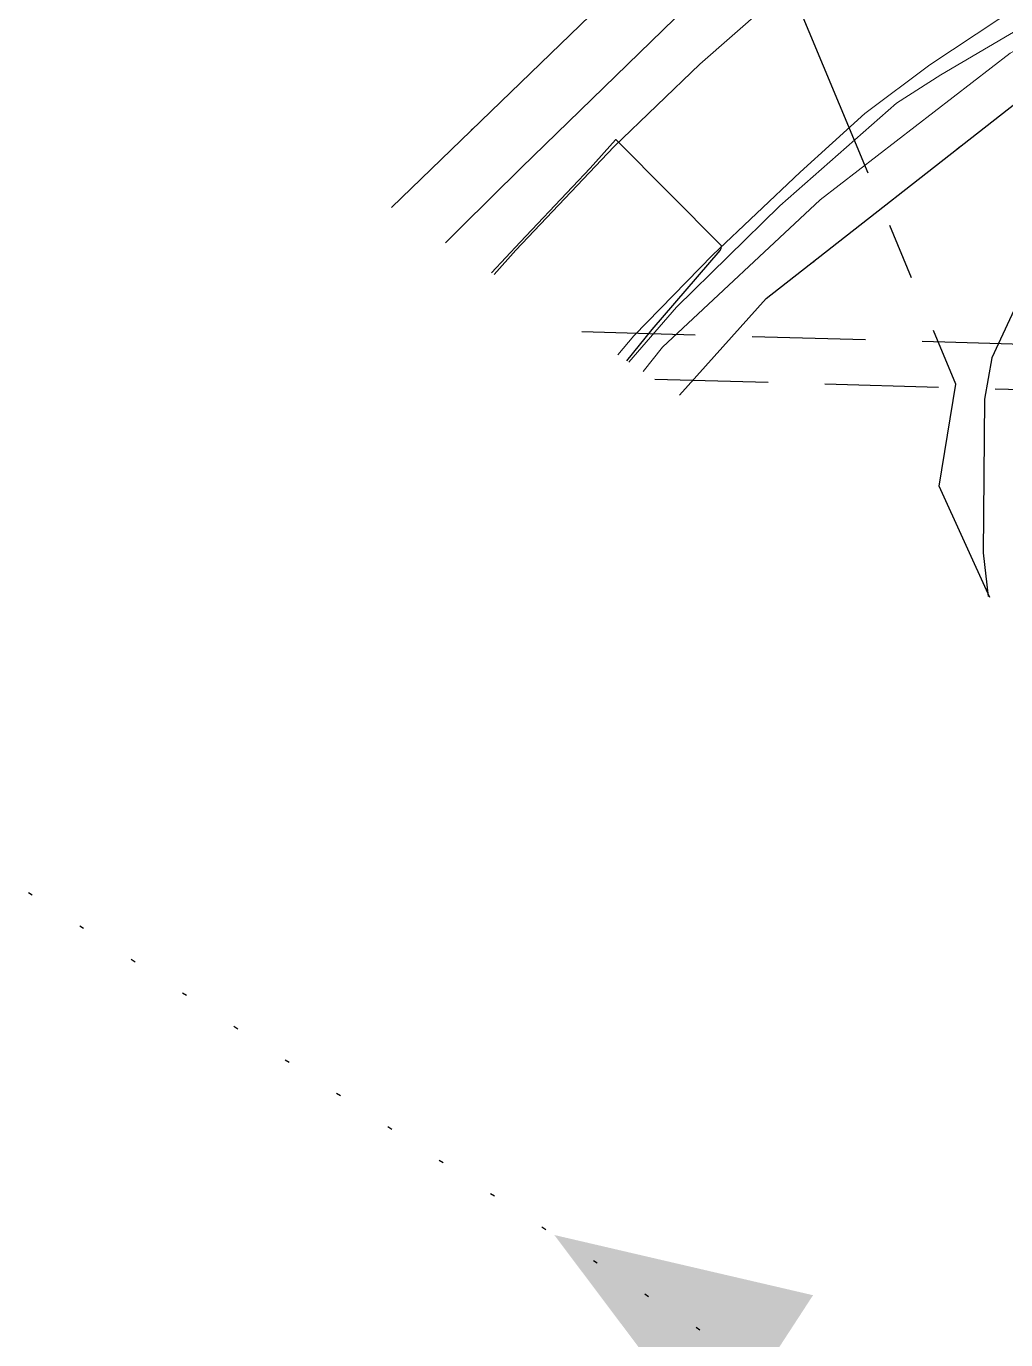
# Model space of a CAD drawing. Header units: millimetres. Extents: x 156921 to 159642, y 477538 to 479586.
# Drawn here: x 157171.51 to 157193.09, y 479311.04 to 479339.96 of the extents above; entities that cross this region are included whole.
import ezdxf
from ezdxf.enums import TextEntityAlignment as Align

# ---------------------------------------------------------------- set-up
doc = ezdxf.new("R2010")
doc.units = ezdxf.units.MM
doc.header["$MEASUREMENT"] = 0
for name, pattern in [('A-CENTR01', [2, 1.25, -0.25, 0.25, -0.25]), ('A-DASHD01', [0.75, 0.5, -0.25]), ('A-DOTLN01H', [0.125, 0, -0.125]), ('AM4', [4, 0, -4]), ('CONT', [2, 1, 1])]:
    doc.linetypes.add(name, pattern=pattern)
doc.layers.add('A0013115', color=16, linetype='Continuous', lineweight=0, transparency=0.6)
doc.layers.add('C0536117', color=46, linetype='Continuous', lineweight=0, transparency=0.6)
doc.layers.add('D0025111', color=66, linetype='AM4', transparency=0.6)
doc.layers.add('F0017111', color=94, linetype='Continuous', transparency=0.6)
for name, color, linetype in [('WD_일반', 7, 'Continuous'), ('용지경계', 222, 'Continuous'), ('종단_인출선_문자_해치등', 7, 'Continuous'), ('횡단통로_수로암거', 122, 'Continuous')]:
    doc.layers.add(name, color=color, linetype=linetype)
doc.styles.add('HM 6_일반문자', font='BAREUNDOTUMPRO1.TTF')

# ---------------------------------------------------------------- blocks, each defined once
blk = doc.blocks.new('WD-LOW-S')
at = {"color": 0, "linetype": 'Continuous', "lineweight": -3}
for points in [[(-62.625, 0), (-62.625, 2), (-68.125, 0)], [(-62.625, 0), (-62.625, -2), (-68.125, 0)]]:
    blk.add_solid(points, dxfattribs=at)
at = {"color": 0, "lineweight": -3, "style": 'HM 6_일반문자'}
blk.add_attdef('LOW_PREVIOUS_TEX', text='', height=5, dxfattribs=at).set_placement((-2, 2), align=Align.BOTTOM_RIGHT)
for tag, p in [('LOW_PRESENT_TEX', (2, 2)), ('STATION', (2, -8))]:
    blk.add_attdef(tag, text='', height=5, dxfattribs=at).set_placement(p, align=Align.BOTTOM_LEFT)

msp = doc.modelspace()

# ---------------------------------------------------------------- linework, layer by layer
at = {"layer": 'A0013115', "transparency": 33554521, "flags": 128}
for points in [[(157227.698, 479362.267), (157224.85, 479359.798), (157222.757, 479358.112), (157218.542, 479355.357), (157213.793, 479352.507), (157209.513, 479350.056), (157205.411, 479347.904), (157201.79, 479345.693), (157198.263, 479343.598), (157193.956, 479340.8), (157191.412, 479339.113), (157189.979, 479338.04), (157188.56, 479336.752), (157186.634, 479334.927), (157184.896, 479333.143), (157184.537, 479332.725)], [(157227.698, 479362.267), (157224.85, 479359.798), (157222.757, 479358.112), (157218.542, 479355.357), (157213.793, 479352.507), (157209.513, 479350.056), (157205.411, 479347.904), (157201.79, 479345.693), (157198.263, 479343.598), (157193.956, 479340.8), (157191.412, 479339.113), (157189.979, 479338.04), (157188.56, 479336.752), (157186.634, 479334.927), (157184.896, 479333.143), (157184.537, 479332.725)], [(157190.078, 479347.562), (157190.786, 479346.723), (157192.472, 479345.274), (157192.916, 479344.903), (157192.811, 479344.203), (157190.383, 479342.416), (157188.486, 479341.004), (157186.344, 479339.13), (157184.45, 479337.31), (157182.292, 479335.033), (157181.814, 479334.498)], [(157190.078, 479347.562), (157190.786, 479346.723), (157192.472, 479345.274), (157192.916, 479344.903), (157192.811, 479344.203), (157190.383, 479342.416), (157188.486, 479341.004), (157186.344, 479339.13), (157184.45, 479337.31), (157182.292, 479335.033), (157181.814, 479334.498)]]:
    msp.add_lwpolyline(points, dxfattribs=at)
at = {"layer": 'C0536117', "transparency": 33554521, "flags": 128}
for points in [[(157184.784, 479332.564), (157185.836, 479333.777), (157188.11, 479336.009), (157190.677, 479338.267), (157191.658, 479338.896), (157204.218, 479346.275)], [(157184.784, 479332.564), (157185.836, 479333.777), (157188.11, 479336.009), (157190.677, 479338.267), (157191.658, 479338.896), (157204.218, 479346.275)], [(157205.632, 479346.266), (157197.754, 479341.855), (157193.185, 479339.369), (157189.001, 479336.139), (157185.524, 479332.895), (157185.098, 479332.36)], [(157205.632, 479346.266), (157197.754, 479341.855), (157193.185, 479339.369), (157189.001, 479336.139), (157185.524, 479332.895), (157185.098, 479332.36)]]:
    msp.add_lwpolyline(points, dxfattribs=at)
at = {"layer": 'D0025111', "linetype": 'Continuous', "transparency": 33554521, "flags": 128}
for points in [[(157143.548, 479384.258), (157190.495, 479350.696), (157190.532, 479350.47), (157189.348, 479347.568), (157188.659, 479346.258), (157187.495, 479344.488), (157186.579, 479343.186), (157184.804, 479341.048), (157179.551, 479335.972)], [(157185.896, 479331.84), (157187.809, 479333.968), (157193.455, 479338.389), (157195.49, 479339.841), (157195.842, 479339.951), (157196.892, 479339.934), (157197.035, 479339.775), (157196.928, 479339.231), (157196.468, 479338.516), (157195.742, 479337.638), (157194.74, 479336.308), (157193.983, 479335.032), (157193.412, 479334.02), (157192.783, 479332.663), (157192.619, 479331.753), (157192.589, 479328.37), (157192.701, 479327.409)]]:
    msp.add_lwpolyline(points, dxfattribs=at)
at = {"layer": 'D0025111', "transparency": 33554521, "flags": 128}
for points in [[(157143.548, 479384.258), (157190.495, 479350.696), (157190.532, 479350.47), (157189.348, 479347.568), (157188.659, 479346.258), (157187.495, 479344.488), (157186.579, 479343.186), (157184.804, 479341.048), (157179.551, 479335.972)], [(157185.896, 479331.84), (157187.809, 479333.968), (157193.455, 479338.389), (157195.49, 479339.841), (157195.842, 479339.951), (157196.892, 479339.934), (157197.035, 479339.775), (157196.928, 479339.231), (157196.468, 479338.516), (157195.742, 479337.638), (157194.74, 479336.308), (157193.983, 479335.032), (157193.412, 479334.02), (157192.783, 479332.663), (157192.619, 479331.753), (157192.589, 479328.37), (157192.701, 479327.409)]]:
    msp.add_lwpolyline(points, dxfattribs=at)
at = {"layer": 'F0017111', "transparency": 33554521, "flags": 128}
for points in [[(157180.743, 479335.195), (157181.085, 479335.535), (157182.414, 479336.843), (157186.051, 479340.38)], [(157180.743, 479335.195), (157181.085, 479335.535), (157182.414, 479336.843), (157186.051, 479340.38)], [(157184.74, 479332.593), (157185.299, 479333.282), (157186.794, 479335.027), (157186.818, 479335.069), (157186.821, 479335.111), (157186.821, 479335.126), (157184.512, 479337.451), (157184.503, 479337.46), (157184.488, 479337.46), (157183.931, 479336.84), (157183.54, 479336.428), (157182.39, 479335.208), (157181.758, 479334.535)], [(157184.74, 479332.593), (157185.299, 479333.282), (157186.794, 479335.027), (157186.818, 479335.069), (157186.821, 479335.111), (157186.821, 479335.126), (157184.512, 479337.451), (157184.503, 479337.46), (157184.488, 479337.46), (157183.931, 479336.84), (157183.54, 479336.428), (157182.39, 479335.208), (157181.758, 479334.535)]]:
    msp.add_lwpolyline(points, dxfattribs=at)
at = {"layer": '용지경계', "linetype": 'A-CENTR01', "ltscale": 5, "flags": 128}
msp.add_lwpolyline([(157192.735, 479327.386), (157191.62, 479329.837), (157191.988, 479332.081), (157181.698, 479356.774), (157164.181, 479383.975), (157164.181, 479383.975), (157153.263, 479394.824), (157151.332, 479396.21)], dxfattribs=at)
at = {"layer": '종단_인출선_문자_해치등', "color": 197, "linetype": 'A-DOTLN01H', "ltscale": 10}
msp.add_line((157122.912, 479352.569), (157789.941, 478918.187), dxfattribs=at)
at = {"layer": '횡단통로_수로암거', "color": 9, "linetype": 'A-DASHD01', "ltscale": 5, "flags": 128}
for points in [[(157183.748, 479333.239), (157261.752, 479331.024)], [(157185.354, 479332.193), (157261.724, 479330.024)]]:
    msp.add_lwpolyline(points, dxfattribs=at)

# ---------------------------------------------------------------- block references
at = {"layer": 'WD_일반', "color": 13, "linetype": 'CONT', "rotation": 326.9270375787892}
msp.add_blockref('WD-LOW-S', (157240.228, 479276.17), dxfattribs=at)

doc.saveas('drawing.dxf')
